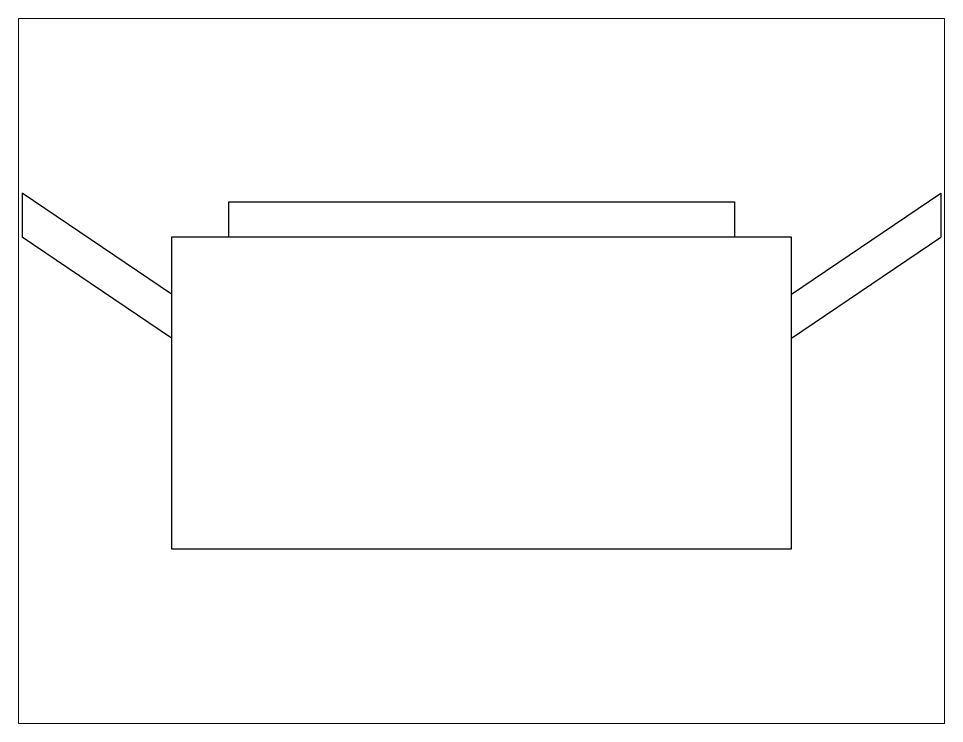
# Paper-space layout 'Layout1' of a CAD drawing. Header units: millimetres. Extents: x 1.05 to 9.45, y 0.8 to 7.2.
# The model-space entities are those that its viewports show. They can reach past a viewport. Long polylines and large blocks are cut down to what shows.
import ezdxf

# ---------------------------------------------------------------- set-up
doc = ezdxf.new("R2010")
doc.units = ezdxf.units.MM
doc.header["$MEASUREMENT"] = 0

# ---------------------------------------------------------------- blocks, each defined once
blk = doc.blocks.new('KOPIERINGSMASKIN_LITEN_F')
for p, q in [((0, 290), (-170, 405)), ((-170, 405), (-170, 355)), ((705, 290), (875, 405)), ((875, 405), (875, 355)), ((65, 355), (65, 395)), ((65, 395), (640, 395)), ((640, 395), (640, 355)), ((0, 240), (-170, 355)), ((705, 355), (0, 355)), ((0, 355), (0, 0)), ((705, 0), (705, 355)), ((705, 240), (875, 355)), ((0, 0), (705, 0))]:
    blk.add_line(p, q)

msp = doc.modelspace()

# ---------------------------------------------------------------- block references
msp.add_blockref('KOPIERINGSMASKIN_LITEN_F', (0, 0))

psp = doc.layouts.get("Layout1")

# ---------------------------------------------------------------- viewports
at = {"layer": '0'}
psp.add_viewport(center=(5.25, 4), size=(8.4, 6.4), view_center_point=(352.4658, 202.5176), view_height=802.294223, dxfattribs=at)

doc.saveas('drawing.dxf')
